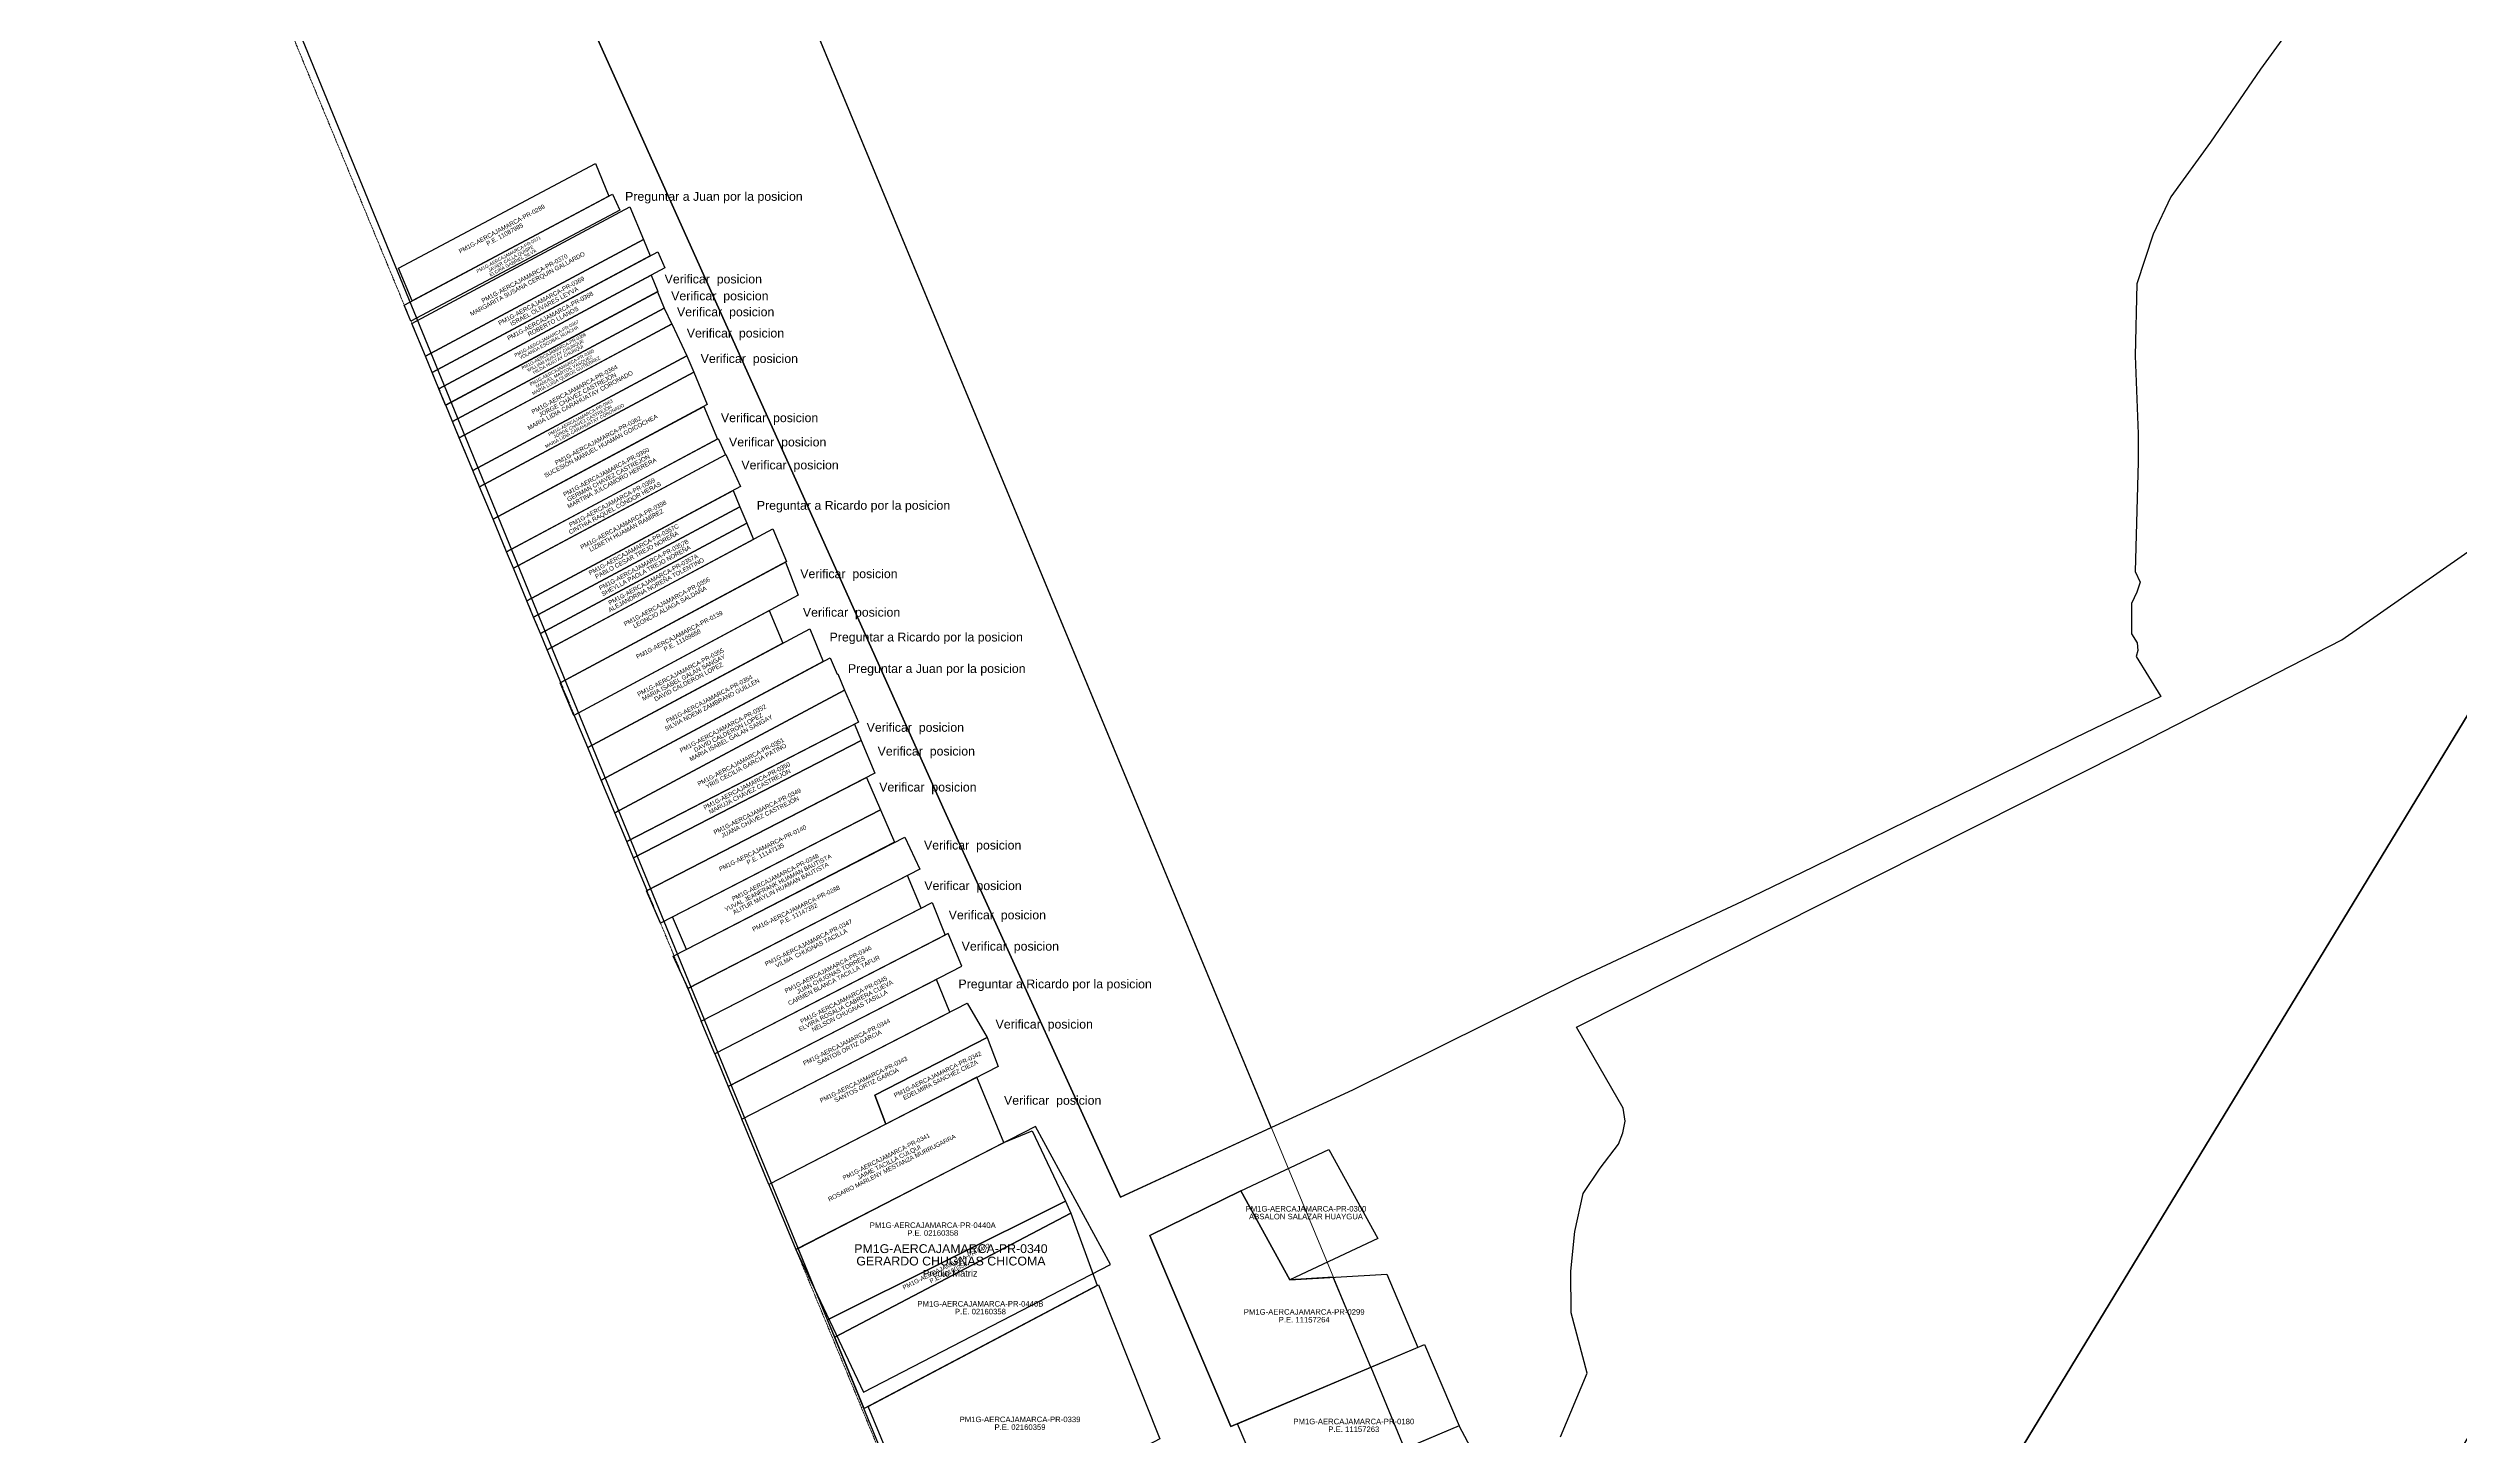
# Model space of a CAD drawing. Header units: inches. Extents: x 773044 to 778274, y 9208001 to 9212859.
# Drawn here: x 777387 to 777933, y 9209632 to 9209946 of the extents above; entities that cross this region are included whole.
import ezdxf
from ezdxf.enums import TextEntityAlignment as Align

# ---------------------------------------------------------------- set-up
doc = ezdxf.new("R2010")
doc.units = ezdxf.units.IN
doc.header["$MEASUREMENT"] = 0
doc.linetypes.add('DASHED2', pattern=[0.375, 0.25, -0.125])
for name, color, linetype in [('ADQUIRIDO', 1, 'Continuous'), ('Codigo predio', 7, 'Continuous'), ('NO ADQUIRIDO', 134, 'Continuous'), ('Observacion', 1, 'Continuous'), ('PARA RECTIFICAR', 30, 'Continuous'), ('Partida', 7, 'Continuous'), ('PERIMETRICO', 3, 'Continuous'), ('PMD Cajamarca', 6, 'Continuous'), ('Por Adquirir', 5, 'Continuous'), ('Posesionario', 7, 'Continuous'), ('PREDIO MATRIZ', 192, 'Continuous')]:
    doc.layers.add(name, color=color, linetype=linetype)
doc.styles.add('ARIAL', font='arial.ttf', dxfattribs={"height": 0.7})
doc.styles.get("Standard").update_dxf_attribs({"font": 'arial.ttf'})

msp = doc.modelspace()

# ---------------------------------------------------------------- linework, layer by layer
at = {"layer": 'ADQUIRIDO', "ltscale": 0.5}
for points in [[(777399.58, 9210337.8), (777373.25, 9210326.92), (777343.83, 9210314.53), (777384.72, 9210222.45), (777419.12, 9210147.01), (777461.92, 9210055.33), (777503.53, 9209964.55), (777552.81, 9209854.81), (777589.14, 9209773.99), (777629.39, 9209685.64), (777663.52, 9209701.36)], [(777563.64, 9209807.78), (777565.17, 9209804.08), (777565.35, 9209804.18), (777566.88, 9209800.48), (777514.85, 9209772.66), (777511.79, 9209780.05)], [(777517.54, 9209766.17), (777569.11, 9209792.72), (777570.64, 9209789.03), (777519.08, 9209762.47)], [(777519.08, 9209762.47), (777570.64, 9209789.03), (777573.7, 9209781.64), (777522.14, 9209755.08)], [(777521.99, 9209755), (777571.87, 9209780.69), (777575.03, 9209773.34), (777525.16, 9209747.65)], [(777528.1, 9209740.17), (777580.56, 9209767.18), (777583.95, 9209759.93), (777531.49, 9209732.91)], [(777584.21, 9209751.09), (777581.14, 9209758.48), (777531.36, 9209732.85), (777534.42, 9209725.46), (777584.21, 9209751.09)], [(777534.42, 9209725.46), (777586.7, 9209752.38), (777589.67, 9209744.94), (777537.48, 9209718.07)], [(777593.43, 9209737.91), (777590.36, 9209745.3), (777537.48, 9209718.07), (777540.55, 9209710.68), (777593.43, 9209737.91)], [(777590.73, 9209727.55), (777587.67, 9209734.94), (777540.55, 9209710.68), (777543.61, 9209703.29), (777590.73, 9209727.55)], [(777596.86, 9209712.77), (777549.74, 9209688.51), (777555.86, 9209673.73), (777602.98, 9209697.99)], [(777624.37, 9209665.72), (777638.25, 9209630.88), (777586.58, 9209603.6), (777572.26, 9209638.2)]]:
    msp.add_lwpolyline(points, close=True, dxfattribs=at)
at = {"layer": 'ADQUIRIDO'}
for points in [[(777465.87, 9209896.04), (777510.45, 9209919.76), (777513.51, 9209912.37), (777468.93, 9209888.65)], [(777514.3, 9209912.8), (777515.99, 9209909.17), (777468.69, 9209884.02), (777467.16, 9209887.71)], [(777523.12, 9209894.46), (777524.63, 9209890.76), (777476.48, 9209865), (777474.97, 9209868.7)], [(777524.52, 9209890.7), (777526.06, 9209887.01), (777478.09, 9209861.34), (777476.56, 9209865.04)], [(777526.02, 9209886.99), (777527.73, 9209883.39), (777479.62, 9209857.65), (777478.09, 9209861.34)], [(777527.78, 9209883.42), (777531.18, 9209876.21), (777482.69, 9209850.26), (777479.62, 9209857.65)], [(777531.18, 9209876.21), (777532.71, 9209872.51), (777484.22, 9209846.56), (777482.69, 9209850.26)], [(777535.02, 9209864.72), (777538.08, 9209857.33), (777490.35, 9209831.78), (777487.28, 9209839.17)], [(777538.29, 9209857.44), (777539.94, 9209853.81), (777491.88, 9209828.09), (777490.35, 9209831.78)], [(777491.88, 9209828.09), (777540, 9209853.84), (777543.35, 9209846.6), (777494.94, 9209820.7)], [(777541.67, 9209845.7), (777543.2, 9209842.01), (777496.47, 9209817), (777494.94, 9209820.7)], [(777543.2, 9209842.01), (777544.73, 9209838.31), (777498, 9209813.31), (777496.47, 9209817)], [(777544.73, 9209838.31), (777546.27, 9209834.62), (777499.54, 9209809.61), (777498, 9209813.31)], [(777550.67, 9209836.98), (777553.74, 9209829.59), (777502.6, 9209802.22), (777499.54, 9209809.61)], [(777502.47, 9209802.14), (777553.47, 9209829.44), (777556.41, 9209821.99), (777505.54, 9209794.75)], [(777549.83, 9209818.48), (777552.89, 9209811.09), (777508.73, 9209787.44), (777505.66, 9209794.83)], [(777558.98, 9209814.34), (777562.04, 9209806.95), (777511.79, 9209780.05), (777508.73, 9209787.44)], [(777635.98, 9209676.9), (777654.33, 9209633.63), (777686.04, 9209647.06), (777677.57, 9209667.47), (777667.69, 9209666.91), (777656.61, 9209687.06)]]:
    msp.add_lwpolyline(points, close=True, dxfattribs=at)
msp.add_lwpolyline([(777686.04, 9209647.06), (777693.7, 9209628.58), (777663.7, 9209615.86), (777655.89, 9209634.27), (777686.04, 9209647.06)], dxfattribs=at)
at = {"layer": 'NO ADQUIRIDO'}
for points in [[(777468.9, 9209883.51), (777518.28, 9209909.94), (777521.34, 9209902.55), (777471.96, 9209876.12)], [(777471.96, 9209876.12), (777521.34, 9209902.55), (777522.87, 9209898.85), (777473.5, 9209872.43)], [(777524.63, 9209899.79), (777526.17, 9209896.1), (777475.03, 9209868.73), (777473.5, 9209872.43)], [(777532.71, 9209872.51), (777535.79, 9209865.14), (777487.28, 9209839.17), (777484.22, 9209846.56)], [(777566.88, 9209800.48), (777570, 9209793.18), (777517.54, 9209766.17), (777514.85, 9209772.66)]]:
    msp.add_lwpolyline(points, close=True, dxfattribs=at)
at = {"layer": 'NO ADQUIRIDO', "ltscale": 0.5}
for points in [[(777575.03, 9209773.34), (777578.2, 9209765.99), (777531.08, 9209741.73), (777527.92, 9209749.08)], [(777594.64, 9209729.56), (777599.16, 9209721.78), (777573.74, 9209708.69), (777576.23, 9209702.15), (777549.74, 9209688.51), (777543.61, 9209703.29)], [(777599.16, 9209721.78), (777601.66, 9209715.24), (777576.23, 9209702.15), (777573.74, 9209708.69)], [(777676.55, 9209696.37), (777687.63, 9209676.21), (777667.69, 9209666.91), (777656.61, 9209687.06)]]:
    msp.add_lwpolyline(points, close=True, dxfattribs=at)
at = {"layer": 'PARA RECTIFICAR', "linetype": 'DASHED2', "lineweight": 20}
msp.add_lwpolyline([(777719.27, 9209276.65), (777627.57, 9209500.38), (777623.46, 9209510.66), (777400.65, 9210048.15), (777445.08, 9210067.03), (777121.26, 9210778.2)], dxfattribs=at)
at = {"layer": 'PERIMETRICO', "ltscale": 0.5}
for points in [[(777719.27, 9209276.65), (777404.19, 9210045.38), (777443.96, 9210069.48), (777121.26, 9210778.2)], [(777900.42, 9209958.99), (777887.58, 9209941.13), (777876.2, 9209924.59), (777867.25, 9209912.19), (777863.25, 9209903.74), (777859.57, 9209892.51), (777859.16, 9209876.22), (777859.86, 9209858.51), (777859.84, 9209852.19), (777859.17, 9209827.36), (777860.29, 9209824.93), (777859.53, 9209822.68), (777858.33, 9209820.06), (777858.36, 9209813.24), (777859.62, 9209811.22), (777859.75, 9209809.43), (777859.39, 9209808.07), (777865.01, 9209799), (777845.55, 9209789.67), (777816.37, 9209775.13), (777786.26, 9209760.39), (777770.15, 9209752.6), (777732.28, 9209734.84), (777681.93, 9209709.83), (777629.39, 9209685.64), (777589.14, 9209773.99), (777552.81, 9209854.81), (777503.53, 9209964.55)], [(777729.01, 9209631.29), (777735.02, 9209645.74), (777731.42, 9209659.42), (777731.36, 9209668.87), (777732.25, 9209677.86), (777734.14, 9209686.47), (777738.01, 9209692.18), (777742.17, 9209697.64), (777743.11, 9209700.17), (777743.63, 9209702.83), (777743.18, 9209705.76), (777732.62, 9209724.14), (777856.85, 9209786.63), (777905.95, 9209811.86), (777973.52, 9209859.08), (777715.86, 9209435.51)]]:
    msp.add_lwpolyline(points, dxfattribs=at)
for points in [[(777973.52, 9209859.08), (778047.41, 9209820.98), (777794.6, 9209395.99), (777715.86, 9209435.51)], [(777635.98, 9209676.9), (777656.61, 9209687.06), (777667.69, 9209666.91), (777689.66, 9209668.15), (777696.69, 9209651.58), (777654.33, 9209633.63)], [(777655.89, 9209634.27), (777698.24, 9209652.23), (777706.05, 9209633.82), (777663.7, 9209615.86)], [(777663.69, 9209615.88), (777671.78, 9209597.58), (777715.79, 9209615.46), (777706.05, 9209633.82)]]:
    msp.add_lwpolyline(points, close=True, dxfattribs=at)
at = {"layer": 'PMD Cajamarca', "lineweight": 5}
msp.add_lwpolyline([(778265.99, 9208248.61), (776951.26, 9211418.86)], dxfattribs=at)
at = {"layer": 'Por Adquirir', "color": 5}
for points in [[(777556.41, 9209674.01), (777602.98, 9209697.99), (777609.38, 9209700.62), (777616.92, 9209684.72), (777563.05, 9209657.79)], [(777563.05, 9209657.79), (777616.92, 9209684.72), (777618.11, 9209681.96), (777564.66, 9209653.86)], [(777618.11, 9209681.96), (777624.08, 9209665.57), (777571.29, 9209637.69), (777564.66, 9209653.86)]]:
    msp.add_lwpolyline(points, close=True, dxfattribs=at)
at = {"layer": 'PREDIO MATRIZ'}
msp.add_lwpolyline([(777610.1, 9209701.65), (777555.86, 9209673.73), (777571.14, 9209641.42), (777627.07, 9209670.33)], close=True, dxfattribs=at)

# ---------------------------------------------------------------- texts
at = {"layer": 'Codigo predio', "lineweight": 15, "style": 'ARIAL'}
for s, height, rotation, p in [('PM1G-AERCAJAMARCA-PR-0289', 1, 28.2293, (777489.49, 9209904.53)), ('PM1G-AERCAJAMARCA-PR-0371', 0.75, 28.2293, (777490.98, 9209898.83)), ('PM1G-AERCAJAMARCA-PR-0370', 1, 28.1053, (777494.64, 9209893.32)), ('PM1G-AERCAJAMARCA-PR-0369', 1, 28.1053, (777498.44, 9209888.23)), ('PM1G-AERCAJAMARCA-PR-0368', 1, 28.1053, (777500.45, 9209884.81)), ('PM1G-AERCAJAMARCA-PR-0367', 0.75, 28.2293, (777499.59, 9209879.81)), ('PM1G-AERCAJAMARCA-PR-0366', 0.75, 28.2293, (777501.22, 9209876.93)), ('PM1G-AERCAJAMARCA-PR-0365', 0.75, 28.2293, (777503.06, 9209873.24)), ('PM1G-AERCAJAMARCA-PR-0364', 1, 28.2293, (777505.96, 9209868.16)), ('PM1G-AERCAJAMARCA-PR-0363', 0.75, 28.2293, (777507.25, 9209861.88)), ('PM1G-AERCAJAMARCA-PR-0362', 1, 28.1053, (777511.27, 9209856.59)), ('PM1G-AERCAJAMARCA-PR-0360', 1, 28.2293, (777513.13, 9209849.43)), ('PM1G-AERCAJAMARCA-PR-0359', 1, 28.2293, (777514.45, 9209842.55)), ('PM1G-AERCAJAMARCA-PR-0358', 1, 28.2293, (777517.02, 9209837.49)), ('PM1G-AERCAJAMARCA-PR-0357C', 1, 28.2293, (777519.36, 9209831.91)), ('PM1G-AERCAJAMARCA-PR-0357B', 1, 28.2293, (777521.65, 9209828.44)), ('PM1G-AERCAJAMARCA-PR-0357A', 1, 28.2293, (777523.78, 9209825.12)), ('PM1G-AERCAJAMARCA-PR-0356', 1, 28.1053, (777526.87, 9209820.08)), ('PM1G-AERCAJAMARCA-PR-0139', 1, 27.6242, (777529.7, 9209812.58)), ('PM1G-AERCAJAMARCA-PR-0355', 1, 27.6242, (777529.96, 9209804.08)), ('PM1G-AERCAJAMARCA-PR-0354', 1, 27.6242, (777536.46, 9209798)), ('PM1G-AERCAJAMARCA-PR-0352', 1, 27.6242, (777539.57, 9209791.36)), ('PM1G-AERCAJAMARCA-PR-0351', 1, 27.6242, (777543.58, 9209783.79)), ('PM1G-AERCAJAMARCA-PR-0350', 1, 27.2238, (777544.97, 9209778.35)), ('PM1G-AERCAJAMARCA-PR-0349', 1, 26.1911, (777547.33, 9209772.56)), ('PM1G-AERCAJAMARCA-PR-0140', 1, 26.1911, (777548.54, 9209764.23)), ('PM1G-AERCAJAMARCA-PR-0348', 1, 27.0861, (777551.4, 9209757.63)), ('PM1G-AERCAJAMARCA-PR-0288', 1, 26.1911, (777556.1, 9209750.59)), ('PM1G-AERCAJAMARCA-PR-0347', 1, 26.6548, (777558.93, 9209742.82)), ('PM1G-AERCAJAMARCA-PR-0346', 1, 27.1226, (777563.37, 9209736.79)), ('PM1G-AERCAJAMARCA-PR-0345', 1, 27.1226, (777566.92, 9209729.89)), ('PM1G-AERCAJAMARCA-PR-0344', 1, 26.6548, (777567.56, 9209720.31)), ('PM1G-AERCAJAMARCA-PR-0343', 1, 26.1911, (777571.42, 9209711.8)), ('PM1G-AERCAJAMARCA-PR-0342', 1, 26.1911, (777588.18, 9209712.98)), ('PM1G-AERCAJAMARCA-PR-0341', 1, 26.6548, (777576.53, 9209694.35)), ('PM1G-AERCAJAMARCA-PR-0462', 1, 26.1911, (777590.15, 9209669.46))]:
    msp.add_text(s, height=height, rotation=rotation, dxfattribs=at).set_placement(p, align=Align.CENTER)
for s, height, p in [('PM1G-AERCAJAMARCA-PR-0300', 1.25, (777671.38, 9209682.35)), ('PM1G-AERCAJAMARCA-PR-0440A', 1.25, (777586.85, 9209678.63)), ('PM1G-AERCAJAMARCA-PR-0340', 2, (777590.97, 9209672.94)), ('PM1G-AERCAJAMARCA-PR-0440B', 1.25, (777597.65, 9209660.82)), ('PM1G-AERCAJAMARCA-PR-0299', 1.25, (777670.97, 9209658.98)), ('PM1G-AERCAJAMARCA-PR-0339', 1.25, (777606.62, 9209634.64)), ('PM1G-AERCAJAMARCA-PR-0180', 1.25, (777682.21, 9209634.16))]:
    msp.add_text(s, height=height, dxfattribs=at).set_placement(p, align=Align.CENTER)
at = {"layer": 'Observacion', "lineweight": 15, "style": 'ARIAL'}
msp.add_text('Predio Matriz', height=1.5, dxfattribs=at).set_placement((777590.83, 9209667.62), align=Align.CENTER)
at = {"layer": 'Observacion', "char_height": 2, "attachment_point": 1}
for s, insert in [('Preguntar a Juan por la posicion', (777517.18, 9209913.32)), ('Verificar  posicion', (777526.13, 9209894.6)), ('Verificar  posicion', (777527.61, 9209890.78)), ('Verificar  posicion', (777528.93, 9209887.16)), ('Verificar  posicion', (777531.15, 9209882.35)), ('Verificar  posicion', (777534.29, 9209876.58)), ('Verificar  posicion', (777538.88, 9209863.17)), ('Verificar  posicion', (777540.71, 9209857.68)), ('Verificar  posicion', (777543.51, 9209852.47)), ('Preguntar a Ricardo por la posicion', (777547.01, 9209843.33)), ('Verificar  posicion', (777556.85, 9209827.83)), ('Verificar  posicion', (777557.44, 9209819.11)), ('Preguntar a Ricardo por la posicion', (777563.49, 9209813.49)), ('Preguntar a Juan por la posicion', (777567.65, 9209806.35)), ('Verificar  posicion', (777571.89, 9209793.03)), ('Verificar  posicion', (777574.37, 9209787.65)), ('Verificar  posicion', (777574.73, 9209779.5)), ('Verificar  posicion', (777584.87, 9209766.35)), ('Verificar  posicion', (777584.95, 9209757.17)), ('Verificar  posicion', (777590.46, 9209750.54)), ('Verificar  posicion', (777593.4, 9209743.45)), ('Preguntar a Ricardo por la posicion', (777592.67, 9209734.91)), ('Verificar  posicion', (777601.08, 9209725.79)), ('Verificar  posicion', (777602.99, 9209708.54))]:
    msp.add_mtext_dynamic_manual_height_columns(s, width=45.8536, gutter_width=1, heights=[0], dxfattribs=dict(at, insert=insert))
at = {"layer": 'Partida', "lineweight": 15, "style": 'ARIAL'}
for s, rotation, p in [('P.E. 11087985', 28.2293, (777490.15, 9209903.29)), ('P.E. 11109859', 27.6242, (777530.35, 9209811.34)), ('MARIA ISABEL GALAN SANGAY   ', 27.6242, (777531.16, 9209803.15)), ('DAVID CALDERON LOPEZ', 27.6242, (777531.79, 9209801.91)), ('DAVID CALDERON LOPEZ', 27.6242, (777540.77, 9209790.42)), ('MARIA ISABEL GALAN SANGAY', 27.6242, (777541.4, 9209789.19)), ('YRIS CECILIA GARCIA PATIÑO', 27.6242, (777544.78, 9209782.86)), ('MARUJA CHÁVEZ CASTREJÓN', 27.2238, (777545.62, 9209777.1)), ('JUANA CHÁVEZ CASTREJÓN', 26.1911, (777547.95, 9209771.3)), ('P.E. 11147135', 26.1911, (777549.16, 9209762.96)), ('P.E. 11147352', 26.1911, (777556.72, 9209749.33)), ('CARMEN BLANCA TACILLA TAFUR', 27.1226, (777564.7, 9209734.28)), ('JUAN CHUGNAS TORRES', 27.1226, (777564.01, 9209735.54)), ('ELVIRA ROSALIA CABRERA CUEVA ', 27.1226, (777567.56, 9209728.63)), ('NELSON CHUGNAS TASILLA', 27.1226, (777568.25, 9209727.37)), ('SANTOS ORTIZ GARCIA', 26.1911, (777572.05, 9209710.54)), ('P.E. 02160358 ', 26.1911, (777590.77, 9209668.19))]:
    msp.add_text(s, height=1, rotation=rotation, dxfattribs=at).set_placement(p, align=Align.CENTER)
for s, p in [('P.E. 02160358', (777586.85, 9209676.87)), ('P.E. 02160358', (777597.65, 9209659.06)), ('P.E. 11157264', (777670.97, 9209657.22)), ('P.E. 02160359', (777606.62, 9209632.88)), ('P.E. 11157263', (777682.21, 9209632.4))]:
    msp.add_text(s, height=1.25, dxfattribs=at).set_placement(p, align=Align.CENTER)
at = {"layer": 'Posesionario', "lineweight": 15, "style": 'ARIAL'}
for s, height, rotation, p in [('MARGARITA SUSANA CERQUIN GALLARDO', 1, 28.1053, (777495.3, 9209892.08)), ('JAVIER CALLA QUISPE', 0.75, 28.2293, (777491.48, 9209897.9)), ('ELCIRA GABRIEL SILVA', 0.75, 28.2293, (777491.95, 9209896.97)), ('ISRAEL OLIVARES LEYVA', 1, 28.1053, (777499.1, 9209886.99)), ('YOLANDA ESCOBAL HUACHA', 0.75, 28.2293, (777500.09, 9209878.88)), ('ROBERTO LLANOS', 1, 28.1053, (777501.11, 9209883.57)), ('WILLIAM HUATAY CHUNQUE ', 0.75, 28.2293, (777501.72, 9209876)), ('HILDA HUATAY CHUNQUI', 0.75, 28.2293, (777502.18, 9209875.07)), ('MARIA LIDIA CARAHUATAY CORONADO', 1, 28.2293, (777507.25, 9209865.68)), ('MARÍA LUISA QUIROZ GUTIÉRREZ', 0.75, 28.2293, (777504.03, 9209871.38)), ('MANUEL MARTOS VÁSQUEZ', 0.75, 28.2293, (777503.56, 9209872.31)), ('JORGE CHÁVEZ CASTREJÓN', 1, 28.2293, (777506.63, 9209866.92)), ('SUCESIÓN MANUEL HUAMAN GOICOCHEA', 1, 28.1053, (777511.93, 9209855.35)), ('MARIA LIDIA CARAHUATAY CORONADO', 0.75, 28.2293, (777508.21, 9209860.02)), ('JORGE CHÁVEZ CASTREJÓN', 0.75, 28.2293, (777507.75, 9209860.95)), ('MARTINA JULCAMORO HERRERA', 1, 28.2293, (777514.42, 9209846.95)), ('GERMAN CHAVEZ CASTREJON ', 1, 28.2293, (777513.8, 9209848.19)), ('CINTHIA RAQUEL CÓNDOR HERAS', 1, 28.2293, (777515.11, 9209841.31)), ('LIZBETH HUAMÁN RAMÍREZ', 1, 28.2293, (777517.68, 9209836.25)), ('PABLO CESAR TREJO NOREÑA', 1, 28.2293, (777520.03, 9209830.67)), ('SHEYLLA PAOLA TREJO NOREÑA ', 1, 28.2293, (777522.32, 9209827.2)), ('ALEJANDRINA NOREÑA TOLENTINO', 1, 28.2293, (777524.45, 9209823.88)), ('LEONCIO ALIAGA SALDAÑA', 1, 28.1053, (777527.53, 9209818.84)), ('SILVIA NOEMI ZAMBRANO GUILLEN', 1, 27.6242, (777537.11, 9209796.75)), ('YUVAL JEANFRANK HUAMAN BAUTISTA', 1, 27.0861, (777552.04, 9209756.38)), ('ALITUR MAYLIN HUAMAN BAUTISTA', 1, 27.0861, (777552.64, 9209755.13)), ('VILMA  CHUGNAS TACILLA', 1, 26.6548, (777559.56, 9209741.56)), ('SANTOS ORTIZ GARCIA', 1, 26.6548, (777568.19, 9209719.05)), ('EDELMIRA SANCHEZ CIEZA', 1, 26.1911, (777588.8, 9209711.72)), ('ROSARIO MARLENY MESTANZA MURRUGARRA', 1, 26.6548, (777577.8, 9209691.81)), ('JAIME TACILLA CULQUI', 1, 26.6548, (777577.16, 9209693.09))]:
    msp.add_text(s, height=height, rotation=rotation, dxfattribs=at).set_placement(p, align=Align.CENTER)
for s, height, p in [('ABSALON SALAZAR HUAYGUA', 1.25, (777671.38, 9209680.59)), ('GERARDO CHUGNAS CHICOMA', 2, (777590.97, 9209670.13))]:
    msp.add_text(s, height=height, dxfattribs=at).set_placement(p, align=Align.CENTER)

doc.saveas('drawing.dxf')
